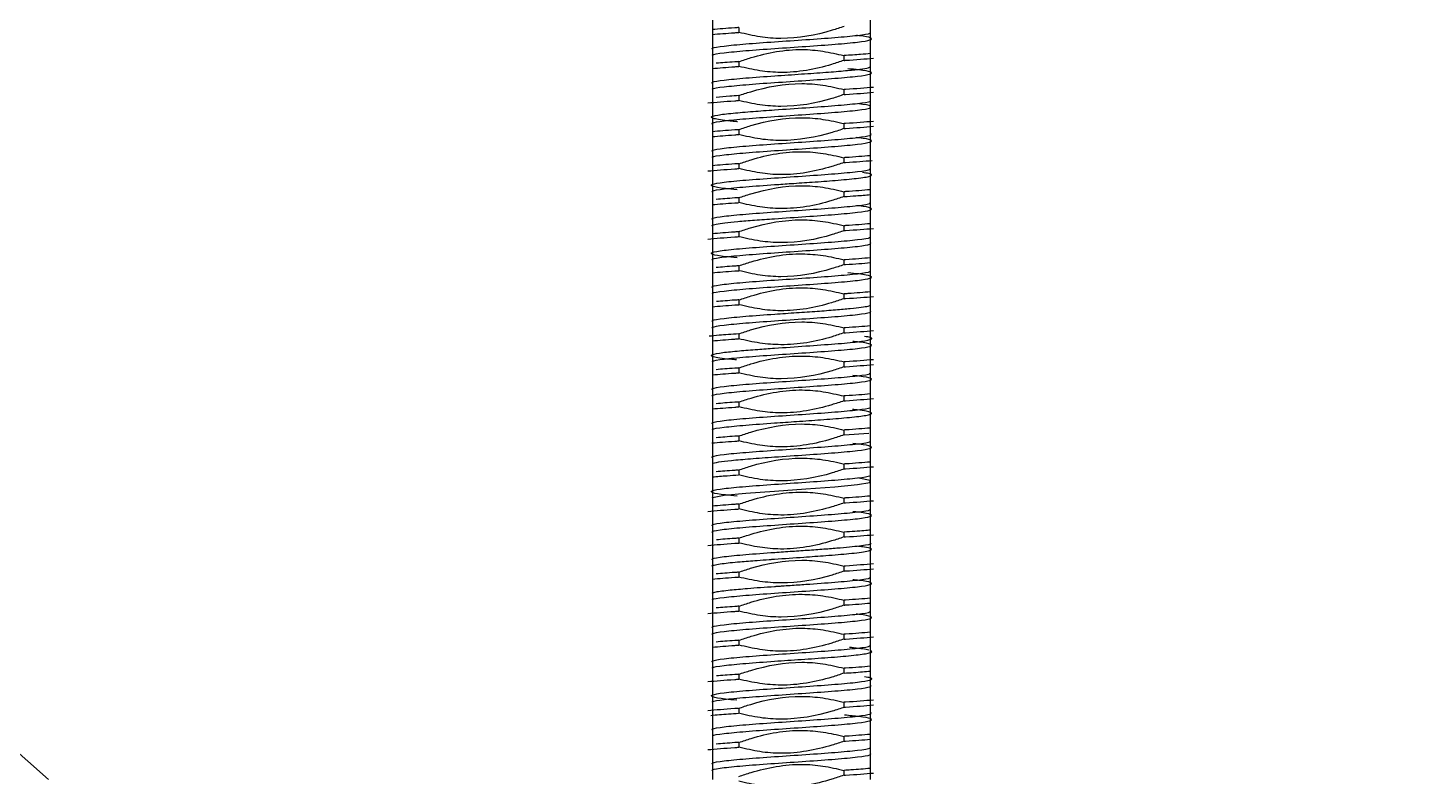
# Model space of a CAD drawing. Header units: millimetres. Extents: x 2 to 1187, y 2 to 839.
# Drawn here: x 165.79 to 170.85, y 440.64 to 443.39 of the extents above; entities that cross this region are included whole.
import ezdxf

# ---------------------------------------------------------------- set-up
doc = ezdxf.new("R2010")
doc.units = ezdxf.units.MM
doc.dimstyles.new('SLDDIMSTYLE0', dxfattribs={"dimtxt": 0.18, "dimasz": 3.302, "dimexe": 0, "dimexo": 0.0625, "dimgap": 0, "dimtad": 0, "dimtih": 1, "dimtoh": 1, "dimdec": 0, "dimrnd": 1e-09, "dimzin": 0, "dimdsep": 46, "dimtxsty": 'Standard', "dimsah": 1, "dimcen": 0.09, "dimadec": 0, "dimazin": 0, "dimtfac": 3.302, "dimtdec": 0, "dimtofl": 0, "dimtmove": 0, "dimatfit": 3, "dimfxl": 1, "dimfrac": 2, "dimtolj": 1, "dimtzin": 0, "dimarcsym": 0})

msp = doc.modelspace()

# ---------------------------------------------------------------- linework, layer by layer
at = {"color": 7, "linetype": 'Continuous', "lineweight": 25}
for p, q in [((168.3077, 445.1266), (168.3077, 440.6266)), ((168.8881, 440.6266), (168.8881, 445.1266)), ((168.4044, 443.3882), (168.4044, 443.3704)), ((168.4044, 443.2632), (168.4044, 443.2453)), ((168.7914, 443.2676), (168.7914, 443.2854)), ((168.7914, 443.1424), (168.7914, 443.1604)), ((168.4044, 443.1382), (168.4044, 443.1204)), ((168.4044, 443.0132), (168.4044, 442.9954)), ((168.7914, 443.0176), (168.7914, 443.0354)), ((168.7914, 442.8926), (168.7914, 442.9104)), ((168.4044, 442.8882), (168.4044, 442.8704)), ((168.4044, 442.7633), (168.4044, 442.7454)), ((168.7914, 442.7676), (168.7914, 442.7854)), ((168.7914, 442.6426), (168.7914, 442.6604)), ((168.4044, 442.6382), (168.4044, 442.6204)), ((168.4044, 442.5132), (168.4044, 442.4954)), ((168.7914, 442.5176), (168.7914, 442.5354)), ((168.7914, 442.3926), (168.7914, 442.4103)), ((168.4044, 442.3882), (168.4044, 442.3703)), ((168.4044, 442.2632), (168.4044, 442.2454)), ((168.7914, 442.2674), (168.7914, 442.2854)), ((168.7914, 442.1426), (168.7914, 442.1604)), ((168.4044, 442.1382), (168.4044, 442.1204)), ((168.4044, 442.0132), (168.4044, 441.9954)), ((168.7914, 442.0176), (168.7914, 442.0354)), ((168.7912, 441.8926), (168.882, 441.8992)), ((168.7914, 441.8926), (168.7914, 441.9104)), ((168.4044, 441.8883), (168.4044, 441.8704)), ((168.4044, 441.7632), (168.4044, 441.7454)), ((168.7914, 441.7676), (168.7914, 441.7854)), ((168.7914, 441.6426), (168.7914, 441.6604)), ((168.4044, 441.6382), (168.4044, 441.6204)), ((168.4044, 441.5132), (168.4044, 441.4953)), ((168.7914, 441.5176), (168.7914, 441.5353)), ((168.4044, 441.3882), (168.4044, 441.3704)), ((168.7914, 441.3925), (168.7914, 441.4104)), ((168.4044, 441.2632), (168.4044, 441.2454)), ((168.7914, 441.2676), (168.7914, 441.2854)), ((168.4044, 441.1382), (168.4044, 441.1204)), ((168.7914, 441.1426), (168.7914, 441.1604)), ((168.7914, 441.0176), (168.7914, 441.0354)), ((168.4044, 441.0133), (168.4044, 440.9954)), ((168.4044, 440.8882), (168.4044, 440.8704)), ((168.7914, 440.8926), (168.7914, 440.9104)), ((168.7914, 440.7676), (168.7914, 440.7854)), ((168.4044, 440.7632), (168.4044, 440.7454)), ((168.7914, 440.6426), (168.7914, 440.6603))]:
    msp.add_line(p, q, dxfattribs=at)
at = {"color": 7, "linetype": 'Continuous', "lineweight": 25, "flags": 128}
msp.add_lwpolyline([(168.3086, 441.6616), (168.3083, 441.6629), (168.3507, 441.6707), (168.4307, 441.6785), (168.5361, 441.6863), (168.651, 441.6942), (168.7577, 441.702), (168.8402, 441.7098), (168.8858, 441.7176), (168.8875, 441.7254), (168.8452, 441.7332), (168.8452, 441.7332)], dxfattribs=at)
at = {"color": 7, "linetype": 'Continuous', "lineweight": 18}
msp.add_circle((179.0979, 455.6266), 42.7508, dxfattribs=at)
at = {"color": 7, "linetype": 'Continuous', "lineweight": 25}
for radius, start, end in [(56.25, 154.83497, 352.33774), (20, 210.01885, 228.59038), (20.275, 209.79626, 236.2982), (23.5, 215.54111, 239.83967)]:
    msp.add_arc((179.0979, 455.6266), radius, start, end, dxfattribs=at)
for points, knots in [([(168.3095, 443.307), (168.3072, 443.3089), (168.3016, 443.3133), (168.3452, 443.3204), (168.426, 443.3282), (168.5346, 443.336), (168.6521, 443.3438), (168.7624, 443.3516), (168.8443, 443.3595), (168.8876, 443.3654), (168.8865, 443.3688), (168.8863, 443.3695)], [0, 0, 0, 0, 0.089243, 0.214222, 0.339202, 0.464181, 0.58916, 0.714139, 0.839118, 0.964097, 1, 1, 1, 1]), ([(168.4046, 443.3882), (168.3997, 443.3879), (168.3615, 443.3855), (168.3327, 443.383), (168.3077, 443.3808)], [0, 0, 0, 0, 0.128103, 1, 1, 1, 1]), ([(168.3077, 443.363), (168.3327, 443.3651), (168.3615, 443.3676), (168.3997, 443.3701), (168.4045, 443.3704)], [0, 0, 0, 0, 0.872077, 1, 1, 1, 1]), ([(168.7917, 443.3926), (168.7768, 443.3876), (168.702, 443.3627), (168.5971, 443.3435), (168.4815, 443.3522), (168.4307, 443.3643), (168.4049, 443.3704)], [0, 0, 0, 0, 0.119583, 0.601933, 0.798166, 1, 1, 1, 1]), ([(168.3086, 443.2864), (168.3083, 443.2869), (168.3064, 443.29), (168.3468, 443.2957), (168.4258, 443.3035), (168.5349, 443.3113), (168.6525, 443.3192), (168.7622, 443.327), (168.8465, 443.3348), (168.8939, 443.3426), (168.8928, 443.3504), (168.8695, 443.3559), (168.8393, 443.3588), (168.8363, 443.3591)], [0, 0, 0, 0, 0.019887, 0.127496, 0.235106, 0.342716, 0.450312, 0.557908, 0.665503, 0.773099, 0.880693, 0.988288, 1, 1, 1, 1]), ([(168.4047, 443.2632), (168.3998, 443.2629), (168.3672, 443.2608), (168.3426, 443.2587), (168.3217, 443.2569)], [0, 0, 0, 0, 0.148518, 1, 1, 1, 1]), ([(168.4052, 443.2633), (168.4201, 443.2682), (168.4949, 443.2933), (168.5997, 443.3129), (168.7146, 443.3029), (168.7649, 443.2912), (168.7903, 443.2853)], [0, 0, 0, 0, 0.12012, 0.604839, 0.800428, 1, 1, 1, 1]), ([(168.7903, 443.2675), (168.7754, 443.2625), (168.7007, 443.2372), (168.5957, 443.218), (168.4809, 443.2281), (168.4307, 443.2396), (168.4053, 443.2454)], [0, 0, 0, 0, 0.120165, 0.605327, 0.800881, 1, 1, 1, 1]), ([(168.8881, 443.2926), (168.8766, 443.2916), (168.8496, 443.2892), (168.8124, 443.2867), (168.791, 443.2853)], [0, 0, 0, 0, 0.4236, 1, 1, 1, 1]), ([(168.791, 443.2676), (168.7929, 443.2677), (168.8352, 443.2704), (168.8679, 443.2731), (168.8991, 443.2757)], [0, 0, 0, 0, 0.045493, 1, 1, 1, 1]), ([(168.3096, 443.1813), (168.3069, 443.1834), (168.3008, 443.1881), (168.3452, 443.1954), (168.4263, 443.2032), (168.5297, 443.2107), (168.6335, 443.2176), (168.7243, 443.2239), (168.7982, 443.2298), (168.8506, 443.2354), (168.8812, 443.2401), (168.8864, 443.243), (168.8885, 443.2441)], [0, 0, 0, 0, 0.0998, 0.22398, 0.348159, 0.472326, 0.578675, 0.679186, 0.773849, 0.862658, 0.945605, 1, 1, 1, 1]), ([(168.3077, 443.2379), (168.3328, 443.2401), (168.3616, 443.2426), (168.3998, 443.2451), (168.4047, 443.2454)], [0, 0, 0, 0, 0.872823, 1, 1, 1, 1]), ([(168.3085, 443.1618), (168.3083, 443.1621), (168.3066, 443.1651), (168.3468, 443.1707), (168.4254, 443.1785), (168.5346, 443.1864), (168.6522, 443.1941), (168.7619, 443.2018), (168.8464, 443.2096), (168.8936, 443.2174), (168.894, 443.2252), (168.8619, 443.2318), (168.8193, 443.2357), (168.8051, 443.237)], [0, 0, 0, 0, 0.014882, 0.118574, 0.222266, 0.325958, 0.42965, 0.533347, 0.637045, 0.740745, 0.844446, 0.948148, 1, 1, 1, 1]), ([(168.4034, 443.1382), (168.4183, 443.1432), (168.4931, 443.1682), (168.5981, 443.1868), (168.7142, 443.1787), (168.7655, 443.1666), (168.7916, 443.1604)], [0, 0, 0, 0, 0.119182, 0.599986, 0.796312, 1, 1, 1, 1]), ([(168.899, 443.1686), (168.8677, 443.166), (168.8352, 443.1632), (168.7932, 443.1605), (168.7915, 443.1604)], [0, 0, 0, 0, 0.960011, 1, 1, 1, 1]), ([(168.2906, 443.1116), (168.3207, 443.1142), (168.3545, 443.1172), (168.3993, 443.1201), (168.4041, 443.1204)], [0, 0, 0, 0, 0.894212, 1, 1, 1, 1]), ([(168.4003, 443.0424), (168.3988, 443.0425), (168.3797, 443.0441), (168.3525, 443.0471), (168.3221, 443.0514), (168.3058, 443.0556), (168.3004, 443.0608), (168.3207, 443.0669), (168.3778, 443.0738), (168.4526, 443.0801), (168.545, 443.0867), (168.6522, 443.0939), (168.7625, 443.1017), (168.8444, 443.1095), (168.8877, 443.1155), (168.8866, 443.1188), (168.8863, 443.1196)], [0, 0, 0, 0, 0.004841, 0.062519, 0.118233, 0.171983, 0.223767, 0.321004, 0.410468, 0.492138, 0.565995, 0.667097, 0.768215, 0.869332, 0.970448, 1, 1, 1, 1]), ([(168.404, 443.1382), (168.3929, 443.1375), (168.3613, 443.1354), (168.3375, 443.1334), (168.322, 443.132)], [0, 0, 0, 0, 0.352397, 1, 1, 1, 1]), ([(168.7914, 443.1426), (168.7766, 443.1375), (168.7019, 443.1117), (168.5966, 443.094), (168.4808, 443.1029), (168.4296, 443.1145), (168.4036, 443.1204)], [0, 0, 0, 0, 0.119305, 0.601376, 0.796933, 1, 1, 1, 1]), ([(168.7914, 443.1424), (168.7931, 443.1425), (168.8351, 443.1452), (168.8677, 443.1479), (168.899, 443.1505)], [0, 0, 0, 0, 0.040225, 1, 1, 1, 1]), ([(168.3094, 443.0328), (168.3074, 443.0345), (168.3021, 443.0388), (168.3453, 443.0457), (168.4259, 443.0535), (168.5345, 443.0613), (168.6521, 443.0692), (168.7621, 443.077), (168.845, 443.0848), (168.8902, 443.0914), (168.8876, 443.0954), (168.8867, 443.0968)], [0, 0, 0, 0, 0.080016, 0.202021, 0.324026, 0.446031, 0.568036, 0.690041, 0.812046, 0.934052, 1, 1, 1, 1]), ([(168.8874, 443.0998), (168.8875, 443.1), (168.8887, 443.1028), (168.8662, 443.1056), (168.8453, 443.1082)], [0, 0, 0, 0, 0.069803, 1, 1, 1, 1]), ([(168.4043, 443.0132), (168.3995, 443.0129), (168.3613, 443.0105), (168.3327, 443.008), (168.3077, 443.0058)], [0, 0, 0, 0, 0.126919, 1, 1, 1, 1]), ([(168.7925, 443.0176), (168.7776, 443.0126), (168.7028, 442.9875), (168.5977, 442.9691), (168.4815, 442.9771), (168.4302, 442.9892), (168.404, 442.9954)], [0, 0, 0, 0, 0.1191017, 0.5996203, 0.7959305, 1, 1, 1, 1]), ([(168.4042, 443.0132), (168.419, 443.0183), (168.4937, 443.044), (168.599, 443.0617), (168.715, 443.053), (168.7662, 443.0413), (168.7924, 443.0354)], [0, 0, 0, 0, 0.119211, 0.600871, 0.79644, 1, 1, 1, 1]), ([(168.8989, 443.0435), (168.8676, 443.0409), (168.8351, 443.0382), (168.7933, 443.0355), (168.7918, 443.0354)], [0, 0, 0, 0, 0.963163, 1, 1, 1, 1]), ([(168.7918, 443.0176), (168.7933, 443.0177), (168.8351, 443.0204), (168.8676, 443.0231), (168.8989, 443.0257)], [0, 0, 0, 0, 0.036455, 1, 1, 1, 1]), ([(168.3097, 442.9313), (168.3069, 442.9334), (168.3007, 442.9381), (168.345, 442.9454), (168.4259, 442.9532), (168.5344, 442.961), (168.6521, 442.9688), (168.7619, 442.9766), (168.8459, 442.9845), (168.8952, 442.9923), (168.8901, 442.9975), (168.8875, 443.0001)], [0, 0, 0, 0, 0.091606, 0.205155, 0.318705, 0.432254, 0.545803, 0.659352, 0.772902, 0.886451, 1, 1, 1, 1]), ([(168.3077, 442.988), (168.3327, 442.9901), (168.3613, 442.9926), (168.3994, 442.9951), (168.4042, 442.9954)], [0, 0, 0, 0, 0.873413, 1, 1, 1, 1]), ([(168.3086, 442.9113), (168.3083, 442.9119), (168.3063, 442.915), (168.3467, 442.9207), (168.4257, 442.9285), (168.5348, 442.9363), (168.6524, 442.9442), (168.7621, 442.952), (168.8464, 442.9598), (168.8939, 442.9676), (168.8929, 442.9754), (168.8695, 442.9809), (168.8392, 442.9838), (168.8362, 442.9841)], [0, 0, 0, 0, 0.02155, 0.128931, 0.236312, 0.343693, 0.451074, 0.558455, 0.665836, 0.773217, 0.880597, 0.987978, 1, 1, 1, 1]), ([(168.4055, 442.8883), (168.4203, 442.8933), (168.4951, 442.9186), (168.6001, 442.9377), (168.7149, 442.9276), (168.7652, 442.9161), (168.7906, 442.9103)], [0, 0, 0, 0, 0.120139, 0.605258, 0.800846, 1, 1, 1, 1]), ([(168.8881, 442.9177), (168.8602, 442.9154), (168.8308, 442.9129), (168.793, 442.9105), (168.7911, 442.9104)], [0, 0, 0, 0, 0.951137, 1, 1, 1, 1]), ([(168.2907, 442.8616), (168.3209, 442.8643), (168.3548, 442.8672), (168.3999, 442.8701), (168.4048, 442.8704)], [0, 0, 0, 0, 0.89116, 1, 1, 1, 1]), ([(168.398, 442.7929), (168.3829, 442.7943), (168.3387, 442.7982), (168.3035, 442.8048), (168.3005, 442.8126), (168.3444, 442.8204), (168.4264, 442.8282), (168.5346, 442.836), (168.6523, 442.8438), (168.7626, 442.8516), (168.8442, 442.8595), (168.8872, 442.8653), (168.8863, 442.8685), (168.8862, 442.8691)], [0, 0, 0, 0, 0.052924, 0.155477, 0.258029, 0.360581, 0.463133, 0.565686, 0.668238, 0.77079, 0.873342, 0.975895, 1, 1, 1, 1]), ([(168.3094, 442.7827), (168.3073, 442.7844), (168.3021, 442.7887), (168.3453, 442.7957), (168.4259, 442.8035), (168.518, 442.8101), (168.6025, 442.8159), (168.6797, 442.8211), (168.7654, 442.8273), (168.8296, 442.8332), (168.8685, 442.8384), (168.8886, 442.8427), (168.8947, 442.8473), (168.8865, 442.8518), (168.8674, 442.8548), (168.8585, 442.8563)], [0, 0, 0, 0, 0.070174, 0.176228, 0.282283, 0.388311, 0.445246, 0.516284, 0.601374, 0.700461, 0.755513, 0.814095, 0.876206, 0.941842, 1, 1, 1, 1]), ([(168.4048, 442.8882), (168.3999, 442.8879), (168.3616, 442.8855), (168.3328, 442.883), (168.3077, 442.8808)], [0, 0, 0, 0, 0.128258, 1, 1, 1, 1]), ([(168.7907, 442.8925), (168.7758, 442.8875), (168.701, 442.8625), (168.5962, 442.8429), (168.4812, 442.8528), (168.4309, 442.8645), (168.4055, 442.8704)], [0, 0, 0, 0, 0.120073, 0.60455, 0.800217, 1, 1, 1, 1]), ([(168.7912, 442.8925), (168.793, 442.8927), (168.8332, 442.8952), (168.8645, 442.8978), (168.8943, 442.9003)], [0, 0, 0, 0, 0.0453, 1, 1, 1, 1]), ([(168.4043, 442.7632), (168.4191, 442.7682), (168.494, 442.7931), (168.5988, 442.8124), (168.7143, 442.8034), (168.7651, 442.7915), (168.7908, 442.7854)], [0, 0, 0, 0, 0.1196818, 0.6024358, 0.7986101, 1, 1, 1, 1]), ([(168.4043, 442.7633), (168.3995, 442.763), (168.367, 442.7609), (168.3425, 442.7588), (168.3216, 442.757)], [0, 0, 0, 0, 0.1472164, 1, 1, 1, 1]), ([(168.7906, 442.7675), (168.7758, 442.7625), (168.7011, 442.7368), (168.5959, 442.7185), (168.4807, 442.7282), (168.4301, 442.7396), (168.4045, 442.7454)], [0, 0, 0, 0, 0.119816, 0.6039, 0.79956, 1, 1, 1, 1]), ([(168.7911, 442.7675), (168.8061, 442.7685), (168.8421, 442.7709), (168.8704, 442.7732), (168.887, 442.7746)], [0, 0, 0, 0, 0.4173, 1, 1, 1, 1]), ([(168.8881, 442.7927), (168.8602, 442.7904), (168.8309, 442.7879), (168.793, 442.7855), (168.7912, 442.7854)], [0, 0, 0, 0, 0.951415, 1, 1, 1, 1]), ([(168.3097, 442.6812), (168.3068, 442.6834), (168.3004, 442.6882), (168.345, 442.6955), (168.4262, 442.7033), (168.5347, 442.711), (168.6523, 442.7188), (168.7627, 442.7266), (168.8443, 442.7345), (168.8872, 442.7403), (168.8864, 442.7435), (168.8862, 442.7441)], [0, 0, 0, 0, 0.103516, 0.227527, 0.351537, 0.475519, 0.599515, 0.723512, 0.847508, 0.971504, 1, 1, 1, 1]), ([(168.3057, 442.6611), (168.3057, 442.6614), (168.3058, 442.6631), (168.3206, 442.6665), (168.3516, 442.6712), (168.3998, 442.6761), (168.4621, 442.6812), (168.5469, 442.6872), (168.6521, 442.6941), (168.7617, 442.7019), (168.8462, 442.7098), (168.8938, 442.7176), (168.8929, 442.7254), (168.8696, 442.7309), (168.8393, 442.7338), (168.8363, 442.7341)], [0, 0, 0, 0, 0.010661, 0.072963, 0.137724, 0.204943, 0.274619, 0.346751, 0.45361, 0.560485, 0.66736, 0.774235, 0.881111, 0.987986, 1, 1, 1, 1]), ([(168.3077, 442.7379), (168.3328, 442.7401), (168.3615, 442.7426), (168.3996, 442.745), (168.4044, 442.7454)], [0, 0, 0, 0, 0.874047, 1, 1, 1, 1]), ([(168.4034, 442.6382), (168.4182, 442.6432), (168.4929, 442.6687), (168.5982, 442.6865), (168.7145, 442.6784), (168.7661, 442.6665), (168.7925, 442.6604)], [0, 0, 0, 0, 0.118931, 0.59908, 0.79503, 1, 1, 1, 1]), ([(168.8881, 442.6678), (168.8601, 442.6654), (168.8309, 442.663), (168.7933, 442.6606), (168.7918, 442.6605)], [0, 0, 0, 0, 0.959784, 1, 1, 1, 1]), ([(168.2904, 442.6117), (168.3205, 442.6143), (168.3543, 442.6172), (168.3992, 442.6201), (168.404, 442.6204)], [0, 0, 0, 0, 0.893294, 1, 1, 1, 1]), ([(168.398, 442.5429), (168.383, 442.5442), (168.3388, 442.5482), (168.3036, 442.5547), (168.3004, 442.5625), (168.3441, 442.5704), (168.4261, 442.5782), (168.5343, 442.586), (168.652, 442.5939), (168.7624, 442.6017), (168.844, 442.6095), (168.8869, 442.6153), (168.8862, 442.6184), (168.8861, 442.6189)], [0, 0, 0, 0, 0.052766, 0.15567, 0.258575, 0.361481, 0.464387, 0.567293, 0.670214, 0.773134, 0.876054, 0.978974, 1, 1, 1, 1]), ([(168.404, 442.6382), (168.3992, 442.6379), (168.3612, 442.6354), (168.3327, 442.633), (168.3077, 442.6308)], [0, 0, 0, 0, 0.125772, 1, 1, 1, 1]), ([(168.7924, 442.6426), (168.7776, 442.6376), (168.7028, 442.612), (168.5975, 442.5943), (168.4812, 442.6024), (168.4297, 442.6143), (168.4033, 442.6203)], [0, 0, 0, 0, 0.118933, 0.599105, 0.795037, 1, 1, 1, 1]), ([(168.7918, 442.6426), (168.7933, 442.6427), (168.8351, 442.6454), (168.8676, 442.6481), (168.8989, 442.6507)], [0, 0, 0, 0, 0.036148, 1, 1, 1, 1]), ([(168.3093, 442.5331), (168.3075, 442.5347), (168.3025, 442.5389), (168.3454, 442.5457), (168.426, 442.5535), (168.5346, 442.5613), (168.6523, 442.5692), (168.7621, 442.577), (168.8458, 442.5848), (168.8939, 442.5923), (168.8894, 442.5972), (168.8873, 442.5995)], [0, 0, 0, 0, 0.072806, 0.190462, 0.308118, 0.425774, 0.54343, 0.661086, 0.778742, 0.896398, 1, 1, 1, 1]), ([(168.4051, 442.5132), (168.42, 442.5183), (168.4947, 442.5439), (168.5999, 442.5623), (168.7151, 442.5526), (168.7657, 442.5412), (168.7914, 442.5354)], [0, 0, 0, 0, 0.119799, 0.603824, 0.79948, 1, 1, 1, 1]), ([(168.4046, 442.5132), (168.3997, 442.5129), (168.3668, 442.5108), (168.3421, 442.5087), (168.321, 442.5069)], [0, 0, 0, 0, 0.149255, 1, 1, 1, 1]), ([(168.7916, 442.5176), (168.7767, 442.5126), (168.7019, 442.4877), (168.597, 442.4683), (168.4815, 442.4773), (168.4307, 442.4893), (168.405, 442.4954)], [0, 0, 0, 0, 0.119664, 0.6023445, 0.7985319, 1, 1, 1, 1]), ([(168.8881, 442.5427), (168.8601, 442.5404), (168.8308, 442.5379), (168.7931, 442.5355), (168.7914, 442.5354)], [0, 0, 0, 0, 0.954863, 1, 1, 1, 1]), ([(168.7915, 442.5176), (168.7931, 442.5177), (168.8309, 442.5201), (168.8601, 442.5225), (168.8881, 442.5249)], [0, 0, 0, 0, 0.044268, 1, 1, 1, 1]), ([(168.3096, 442.4315), (168.307, 442.4336), (168.301, 442.4382), (168.3451, 442.4454), (168.426, 442.4532), (168.5346, 442.461), (168.6521, 442.4688), (168.7624, 442.4766), (168.8444, 442.4845), (168.8878, 442.4905), (168.8866, 442.4938), (168.8863, 442.4946)], [0, 0, 0, 0, 0.095692, 0.21953, 0.343369, 0.467208, 0.591047, 0.714885, 0.838724, 0.962563, 1, 1, 1, 1]), ([(168.3077, 442.488), (168.3327, 442.4901), (168.3615, 442.4926), (168.3997, 442.4951), (168.4046, 442.4954)], [0, 0, 0, 0, 0.871937, 1, 1, 1, 1]), ([(168.3087, 442.4112), (168.3083, 442.4118), (168.3062, 442.4149), (168.3467, 442.4207), (168.4258, 442.4285), (168.5349, 442.4363), (168.6525, 442.4442), (168.7621, 442.452), (168.8466, 442.4598), (168.8936, 442.4676), (168.894, 442.4754), (168.8618, 442.482), (168.8192, 442.4859), (168.805, 442.4871)], [0, 0, 0, 0, 0.02141, 0.12443, 0.227449, 0.330469, 0.433475, 0.536481, 0.639486, 0.74249, 0.845494, 0.948498, 1, 1, 1, 1]), ([(168.4051, 442.3883), (168.42, 442.3932), (168.4948, 442.4183), (168.5996, 442.4379), (168.7146, 442.428), (168.7649, 442.4163), (168.7903, 442.4103)], [0, 0, 0, 0, 0.1200817, 0.6046037, 0.8002544, 1, 1, 1, 1]), ([(168.8881, 442.4178), (168.863, 442.4156), (168.8343, 442.4131), (168.7959, 442.4106), (168.791, 442.4103)], [0, 0, 0, 0, 0.8736665, 1, 1, 1, 1]), ([(168.791, 442.3926), (168.7929, 442.3927), (168.8352, 442.3954), (168.8679, 442.3981), (168.8992, 442.4007)], [0, 0, 0, 0, 0.045554, 1, 1, 1, 1]), ([(168.3095, 442.3071), (168.3072, 442.309), (168.3018, 442.3134), (168.3454, 442.3204), (168.4262, 442.3282), (168.5241, 442.3353), (168.6158, 442.3414), (168.6928, 442.3466), (168.7603, 442.3517), (168.8154, 442.3565), (168.8558, 442.3611), (168.8812, 442.3653), (168.8869, 442.368), (168.8894, 442.3691)], [0, 0, 0, 0, 0.087867, 0.213616, 0.339366, 0.465098, 0.553202, 0.637986, 0.71945, 0.797592, 0.872408, 0.943897, 1, 1, 1, 1]), ([(168.3077, 442.3629), (168.3328, 442.3651), (168.3616, 442.3676), (168.3998, 442.3701), (168.4047, 442.3704)], [0, 0, 0, 0, 0.873014, 1, 1, 1, 1]), ([(168.4046, 442.3882), (168.3998, 442.3879), (168.3674, 442.3858), (168.343, 442.3837), (168.3222, 442.382)], [0, 0, 0, 0, 0.149051, 1, 1, 1, 1]), ([(168.7903, 442.3925), (168.7754, 442.3875), (168.7007, 442.3621), (168.5957, 442.343), (168.4809, 442.3531), (168.4306, 442.3646), (168.4053, 442.3704)], [0, 0, 0, 0, 0.120144, 0.605274, 0.800855, 1, 1, 1, 1]), ([(168.3093, 442.2832), (168.3075, 442.2847), (168.3026, 442.2889), (168.3453, 442.2957), (168.4258, 442.3035), (168.5344, 442.3114), (168.6521, 442.3191), (168.762, 442.3268), (168.8457, 442.3346), (168.8938, 442.3421), (168.8894, 442.347), (168.8873, 442.3492)], [0, 0, 0, 0, 0.0714262, 0.1894005, 0.3073748, 0.4253492, 0.5433046, 0.6612916, 0.7792799, 0.8972695, 1, 1, 1, 1]), ([(168.4033, 442.2632), (168.4182, 442.2682), (168.493, 442.2933), (168.5981, 442.3117), (168.7142, 442.3037), (168.7656, 442.2916), (168.7918, 442.2854)], [0, 0, 0, 0, 0.119115, 0.599681, 0.795997, 1, 1, 1, 1]), ([(168.404, 442.2632), (168.3784, 442.2615), (168.3338, 442.2586), (168.307, 442.2557), (168.2957, 442.2545)], [0, 0, 0, 0, 0.574845, 1, 1, 1, 1]), ([(168.396, 442.1679), (168.3883, 442.1686), (168.3628, 442.1708), (168.3335, 442.1746), (168.3097, 442.1791), (168.3015, 442.1834), (168.3073, 442.1886), (168.3389, 442.1945), (168.4007, 442.2009), (168.4686, 442.2063), (168.5513, 442.2121), (168.6524, 442.2189), (168.7618, 442.2267), (168.8469, 442.2345), (168.8919, 442.2423), (168.8988, 442.2488), (168.8744, 442.2527), (168.8663, 442.254)], [0, 0, 0, 0, 0.023765, 0.079131, 0.131688, 0.181436, 0.228372, 0.31344, 0.387367, 0.450107, 0.501624, 0.592221, 0.682839, 0.773457, 0.864074, 0.954692, 1, 1, 1, 1]), ([(168.7916, 442.2676), (168.7768, 442.2625), (168.7021, 442.2367), (168.5967, 442.219), (168.4808, 442.2278), (168.4296, 442.2394), (168.4035, 442.2454)], [0, 0, 0, 0, 0.119228, 0.600961, 0.796527, 1, 1, 1, 1]), ([(168.7915, 442.2674), (168.7932, 442.2675), (168.8351, 442.2702), (168.8677, 442.2729), (168.899, 442.2755)], [0, 0, 0, 0, 0.039765, 1, 1, 1, 1]), ([(168.8881, 442.2928), (168.8601, 442.2904), (168.8309, 442.288), (168.7932, 442.2855), (168.7916, 442.2854)], [0, 0, 0, 0, 0.956364, 1, 1, 1, 1]), ([(168.3077, 442.238), (168.3327, 442.2401), (168.3613, 442.2426), (168.3993, 442.2451), (168.404, 442.2454)], [0, 0, 0, 0, 0.87497, 1, 1, 1, 1]), ([(168.3087, 442.161), (168.3082, 442.1616), (168.3059, 442.1649), (168.3464, 442.1707), (168.4256, 442.1785), (168.5345, 442.1863), (168.6522, 442.1942), (168.7618, 442.202), (168.8463, 442.2098), (168.8937, 442.2176), (168.8935, 442.2254), (168.8663, 442.2313), (168.8307, 442.2347), (168.8229, 442.2354)], [0, 0, 0, 0, 0.025614, 0.130614, 0.235614, 0.340613, 0.445613, 0.550613, 0.655613, 0.760612, 0.865612, 0.970612, 1, 1, 1, 1]), ([(168.4043, 442.1382), (168.4191, 442.1433), (168.4938, 442.169), (168.5992, 442.1868), (168.715, 442.1779), (168.7662, 442.1663), (168.7922, 442.1604)], [0, 0, 0, 0, 0.119288, 0.601283, 0.796841, 1, 1, 1, 1]), ([(168.8989, 442.1685), (168.8676, 442.1659), (168.8351, 442.1632), (168.7933, 442.1605), (168.7917, 442.1604)], [0, 0, 0, 0, 0.962789, 1, 1, 1, 1]), ([(168.7918, 442.1426), (168.7933, 442.1427), (168.8351, 442.1454), (168.8676, 442.1481), (168.8989, 442.1507)], [0, 0, 0, 0, 0.036732, 1, 1, 1, 1]), ([(168.3096, 442.0566), (168.3071, 442.0586), (168.3011, 442.0632), (168.3451, 442.0704), (168.4259, 442.0782), (168.5345, 442.086), (168.652, 442.0938), (168.7625, 442.1016), (168.8438, 442.1095), (168.8865, 442.1151), (168.8861, 442.1181), (168.886, 442.1186)], [0, 0, 0, 0, 0.095862, 0.222009, 0.348156, 0.474303, 0.60045, 0.726597, 0.852744, 0.978891, 1, 1, 1, 1]), ([(168.3094, 442.033), (168.3074, 442.0346), (168.3025, 442.0389), (168.3455, 442.0457), (168.4261, 442.0535), (168.5347, 442.0613), (168.6524, 442.0692), (168.7621, 442.077), (168.8465, 442.0848), (168.8937, 442.0926), (168.8934, 442.1004), (168.8662, 442.1063), (168.8306, 442.1097), (168.8229, 442.1104)], [0, 0, 0, 0, 0.0634826, 0.1644189, 0.2653552, 0.3662915, 0.4672278, 0.568164, 0.6691003, 0.7700366, 0.8709729, 0.9719092, 1, 1, 1, 1]), ([(168.3077, 442.113), (168.3327, 442.1151), (168.3613, 442.1176), (168.3994, 442.1201), (168.4043, 442.1204)], [0, 0, 0, 0, 0.873159, 1, 1, 1, 1]), ([(168.4043, 442.1382), (168.3995, 442.1379), (168.3669, 442.1358), (168.3423, 442.1337), (168.3214, 442.1319)], [0, 0, 0, 0, 0.148813, 1, 1, 1, 1]), ([(168.7924, 442.1426), (168.7775, 442.1376), (168.7027, 442.1125), (168.5977, 442.094), (168.4816, 442.1021), (168.4302, 442.1142), (168.4041, 442.1204)], [0, 0, 0, 0, 0.119167, 0.599916, 0.79624, 1, 1, 1, 1]), ([(168.4055, 442.0133), (168.4203, 442.0183), (168.4951, 442.0436), (168.6001, 442.0628), (168.7149, 442.0527), (168.7651, 442.0411), (168.7905, 442.0353)], [0, 0, 0, 0, 0.120161, 0.60532, 0.80088, 1, 1, 1, 1]), ([(168.3077, 441.988), (168.3328, 441.9901), (168.3616, 441.9926), (168.3999, 441.9951), (168.4048, 441.9954)], [0, 0, 0, 0, 0.871719, 1, 1, 1, 1]), ([(168.4048, 442.0132), (168.3999, 442.0129), (168.3673, 442.0108), (168.3427, 442.0087), (168.3219, 442.0069)], [0, 0, 0, 0, 0.150789, 1, 1, 1, 1]), ([(168.7906, 442.0175), (168.7757, 442.0125), (168.7009, 441.9875), (168.5961, 441.9679), (168.4812, 441.9778), (168.4309, 441.9895), (168.4055, 441.9954)], [0, 0, 0, 0, 0.1201123, 0.6047909, 0.8003919, 1, 1, 1, 1]), ([(168.8881, 442.0427), (168.8602, 442.0404), (168.8308, 442.0379), (168.793, 442.0355), (168.7911, 442.0354)], [0, 0, 0, 0, 0.950702, 1, 1, 1, 1]), ([(168.7911, 442.0175), (168.793, 442.0177), (168.8351, 442.0204), (168.8678, 442.0231), (168.8991, 442.0257)], [0, 0, 0, 0, 0.043728, 1, 1, 1, 1]), ([(168.3096, 441.9316), (168.307, 441.9336), (168.3011, 441.9382), (168.3452, 441.9454), (168.4261, 441.9532), (168.5347, 441.961), (168.6523, 441.9688), (168.7626, 441.9766), (168.8444, 441.9845), (168.8877, 441.9904), (168.8865, 441.9938), (168.8863, 441.9945)], [0, 0, 0, 0, 0.095124, 0.219261, 0.343399, 0.467536, 0.591674, 0.715811, 0.839949, 0.964086, 1, 1, 1, 1]), ([(168.3087, 441.9111), (168.3083, 441.9117), (168.306, 441.9149), (168.3466, 441.9207), (168.4256, 441.9285), (168.524, 441.9356), (168.6201, 441.942), (168.71, 441.9482), (168.7975, 441.955), (168.8545, 441.9611), (168.8831, 441.9663), (168.8939, 441.9705), (168.8916, 441.9748), (168.8737, 441.9793), (168.8501, 441.9829), (168.8282, 441.9851), (168.8222, 441.9857)], [0, 0, 0, 0, 0.023892, 0.12851, 0.233128, 0.33773, 0.411234, 0.493659, 0.58498, 0.685172, 0.738854, 0.794778, 0.852944, 0.913349, 0.975994, 1, 1, 1, 1]), ([(168.4041, 441.8882), (168.419, 441.8932), (168.4938, 441.9181), (168.5987, 441.9373), (168.7143, 441.9285), (168.7651, 441.9165), (168.7909, 441.9104)], [0, 0, 0, 0, 0.119601, 0.602024, 0.798247, 1, 1, 1, 1]), ([(168.8881, 441.9177), (168.8602, 441.9154), (168.8309, 441.9129), (168.7931, 441.9105), (168.7912, 441.9104)], [0, 0, 0, 0, 0.952036, 1, 1, 1, 1]), ([(168.3096, 441.8069), (168.307, 441.8089), (168.301, 441.8135), (168.3451, 441.8206), (168.4261, 441.8284), (168.5347, 441.836), (168.6523, 441.8439), (168.7627, 441.8517), (168.8441, 441.8595), (168.8867, 441.8651), (168.8862, 441.8682), (168.8861, 441.8687)], [0, 0, 0, 0, 0.097189, 0.222975, 0.348758, 0.474539, 0.600319, 0.726099, 0.851879, 0.977659, 1, 1, 1, 1]), ([(168.3052, 441.8627), (168.331, 441.865), (168.3604, 441.8675), (168.3996, 441.87), (168.4043, 441.8704)], [0, 0, 0, 0, 0.877713, 1, 1, 1, 1]), ([(168.3072, 441.7871), (168.3072, 441.7873), (168.308, 441.7892), (168.3298, 441.7931), (168.3754, 441.7989), (168.4465, 441.805), (168.5409, 441.8118), (168.6521, 441.8191), (168.7617, 441.827), (168.8463, 441.8348), (168.8937, 441.8426), (168.8935, 441.8504), (168.8663, 441.8563), (168.8307, 441.8597), (168.8229, 441.8604)], [0, 0, 0, 0, 0.007084, 0.081293, 0.160097, 0.243489, 0.331463, 0.437915, 0.544378, 0.650841, 0.757303, 0.863766, 0.970229, 1, 1, 1, 1]), ([(168.4043, 441.8883), (168.3995, 441.888), (168.3671, 441.8859), (168.3427, 441.8838), (168.3219, 441.882)], [0, 0, 0, 0, 0.147315, 1, 1, 1, 1]), ([(168.7907, 441.8925), (168.7759, 441.8875), (168.7012, 441.8618), (168.596, 441.8436), (168.4807, 441.8531), (168.43, 441.8646), (168.4043, 441.8704)], [0, 0, 0, 0, 0.1197395, 0.6035428, 0.7991834, 1, 1, 1, 1]), ([(168.4035, 441.7632), (168.4183, 441.7682), (168.493, 441.7938), (168.5983, 441.8115), (168.7146, 441.8033), (168.7662, 441.7915), (168.7925, 441.7854)], [0, 0, 0, 0, 0.118945, 0.599224, 0.795087, 1, 1, 1, 1]), ([(168.8881, 441.7928), (168.8601, 441.7904), (168.8309, 441.788), (168.7933, 441.7856), (168.7918, 441.7855)], [0, 0, 0, 0, 0.960005, 1, 1, 1, 1]), ([(168.3981, 441.6679), (168.3831, 441.6692), (168.3388, 441.6732), (168.3036, 441.6797), (168.3004, 441.6875), (168.3441, 441.6954), (168.4261, 441.7032), (168.5343, 441.711), (168.652, 441.7189), (168.7623, 441.7267), (168.8444, 441.7345), (168.888, 441.7406), (168.8867, 441.744), (168.8863, 441.7449)], [0, 0, 0, 0, 0.052157, 0.153774, 0.255392, 0.357009, 0.458627, 0.560246, 0.661878, 0.763509, 0.86514, 0.96677, 1, 1, 1, 1]), ([(168.3077, 441.7382), (168.3249, 441.7397), (168.3533, 441.7421), (168.3897, 441.7445), (168.404, 441.7454)], [0, 0, 0, 0, 0.60797, 1, 1, 1, 1]), ([(168.404, 441.7632), (168.3992, 441.7629), (168.3667, 441.7608), (168.3423, 441.7587), (168.3214, 441.7569)], [0, 0, 0, 0, 0.1475062, 1, 1, 1, 1]), ([(168.7925, 441.7676), (168.7776, 441.7626), (168.7029, 441.7371), (168.5976, 441.7193), (168.4813, 441.7273), (168.4297, 441.7392), (168.4034, 441.7453)], [0, 0, 0, 0, 0.118928, 0.599012, 0.795029, 1, 1, 1, 1]), ([(168.7918, 441.7676), (168.7933, 441.7677), (168.8351, 441.7704), (168.8675, 441.7731), (168.8988, 441.7757)], [0, 0, 0, 0, 0.035867, 1, 1, 1, 1]), ([(168.7914, 441.6425), (168.7765, 441.6376), (168.7017, 441.6127), (168.5969, 441.5932), (168.4814, 441.6024), (168.4308, 441.6143), (168.4051, 441.6204)], [0, 0, 0, 0, 0.119743, 0.602751, 0.798882, 1, 1, 1, 1]), ([(168.4052, 441.6382), (168.4201, 441.6433), (168.4948, 441.6689), (168.6, 441.6873), (168.7151, 441.6776), (168.7656, 441.6662), (168.7912, 441.6604)], [0, 0, 0, 0, 0.119872, 0.604157, 0.799828, 1, 1, 1, 1]), ([(168.8881, 441.6677), (168.8601, 441.6654), (168.8308, 441.6629), (168.7931, 441.6605), (168.7913, 441.6604)], [0, 0, 0, 0, 0.954205, 1, 1, 1, 1]), ([(168.7914, 441.6426), (168.7931, 441.6427), (168.8351, 441.6454), (168.8677, 441.6481), (168.8989, 441.6507)], [0, 0, 0, 0, 0.04036, 1, 1, 1, 1]), ([(168.2907, 441.6116), (168.3209, 441.6143), (168.3547, 441.6172), (168.3997, 441.6201), (168.4046, 441.6204)], [0, 0, 0, 0, 0.891376, 1, 1, 1, 1]), ([(168.3096, 441.5564), (168.307, 441.5585), (168.3009, 441.5631), (168.3451, 441.5704), (168.4261, 441.5782), (168.5346, 441.586), (168.6521, 441.5938), (168.7625, 441.6016), (168.8441, 441.6095), (168.8871, 441.6153), (168.8863, 441.6185), (168.8862, 441.619)], [0, 0, 0, 0, 0.098273, 0.223044, 0.347815, 0.472586, 0.597356, 0.722127, 0.846898, 0.971669, 1, 1, 1, 1]), ([(168.3094, 441.5329), (168.3074, 441.5345), (168.3024, 441.5388), (168.3455, 441.5457), (168.4261, 441.5535), (168.5348, 441.5613), (168.6525, 441.5692), (168.7622, 441.577), (168.8465, 441.5848), (168.8937, 441.5926), (168.8934, 441.6005), (168.8661, 441.6064), (168.8305, 441.6097), (168.8228, 441.6104)], [0, 0, 0, 0, 0.063923, 0.164832, 0.265742, 0.366652, 0.467546, 0.56844, 0.669333, 0.770226, 0.871119, 0.972011, 1, 1, 1, 1]), ([(168.4047, 441.6382), (168.3998, 441.6379), (168.3615, 441.6355), (168.3328, 441.633), (168.3077, 441.6308)], [0, 0, 0, 0, 0.12829, 1, 1, 1, 1]), ([(168.405, 441.5133), (168.4199, 441.5182), (168.4947, 441.5432), (168.5995, 441.5629), (168.7145, 441.5531), (168.7649, 441.5413), (168.7903, 441.5353)], [0, 0, 0, 0, 0.120035, 0.604332, 0.800067, 1, 1, 1, 1]), ([(168.8881, 441.5429), (168.8807, 441.5421), (168.8577, 441.5396), (168.818, 441.537), (168.791, 441.5353)], [0, 0, 0, 0, 0.3203, 1, 1, 1, 1]), ([(168.2908, 441.4866), (168.321, 441.4892), (168.3548, 441.4921), (168.3998, 441.4951), (168.4047, 441.4954)], [0, 0, 0, 0, 0.892484, 1, 1, 1, 1]), ([(168.3095, 441.4319), (168.3072, 441.4338), (168.3015, 441.4383), (168.3453, 441.4454), (168.4262, 441.4532), (168.5192, 441.4599), (168.6006, 441.4654), (168.6647, 441.4697), (168.7247, 441.474), (168.7779, 441.4782), (168.823, 441.4823), (168.8665, 441.4877), (168.8941, 441.4917), (168.8906, 441.4944), (168.8906, 441.4944)], [0, 0, 0, 0, 0.090568, 0.215318, 0.340067, 0.464789, 0.535289, 0.604743, 0.673153, 0.740518, 0.806839, 0.872113, 0.998896, 1, 1, 1, 1]), ([(168.4046, 441.5132), (168.3998, 441.5129), (168.3674, 441.5108), (168.343, 441.5088), (168.3223, 441.507)], [0, 0, 0, 0, 0.148934, 1, 1, 1, 1]), ([(168.7903, 441.5175), (168.7755, 441.5125), (168.7007, 441.4871), (168.5957, 441.4681), (168.4808, 441.4782), (168.4305, 441.4896), (168.4052, 441.4954)], [0, 0, 0, 0, 0.120114, 0.605173, 0.800784, 1, 1, 1, 1]), ([(168.791, 441.5176), (168.7929, 441.5177), (168.8352, 441.5204), (168.8679, 441.5231), (168.8992, 441.5258)], [0, 0, 0, 0, 0.045561, 1, 1, 1, 1]), ([(168.305, 441.4112), (168.3085, 441.4127), (168.3153, 441.4156), (168.3479, 441.4208), (168.3998, 441.4262), (168.4633, 441.4312), (168.5056, 441.4342), (168.5265, 441.4357), (168.533, 441.4361), (168.57, 441.4387), (168.6364, 441.4432), (168.7319, 441.4499), (168.8012, 441.4555), (168.8491, 441.4607), (168.8781, 441.4652), (168.8941, 441.4699), (168.8914, 441.475), (168.875, 441.4795), (168.8517, 441.4822), (168.8441, 441.4831)], [0, 0, 0, 0, 0.062563, 0.120279, 0.216079, 0.286357, 0.330963, 0.343609, 0.347512, 0.349803, 0.45092, 0.53063, 0.629554, 0.68648, 0.748246, 0.814845, 0.886274, 0.962526, 1, 1, 1, 1]), ([(168.404, 441.3882), (168.3992, 441.3879), (168.3667, 441.3858), (168.3423, 441.3837), (168.3214, 441.3819)], [0, 0, 0, 0, 0.146024, 1, 1, 1, 1]), ([(168.4033, 441.3882), (168.4181, 441.3932), (168.4929, 441.4183), (168.598, 441.4367), (168.7143, 441.4287), (168.7657, 441.4166), (168.7919, 441.4104)], [0, 0, 0, 0, 0.119057, 0.599423, 0.795715, 1, 1, 1, 1]), ([(168.7917, 441.3926), (168.7769, 441.3875), (168.7022, 441.3618), (168.5969, 441.3441), (168.4809, 441.3528), (168.4296, 441.3644), (168.4034, 441.3703)], [0, 0, 0, 0, 0.1191558, 0.6005644, 0.7961513, 1, 1, 1, 1]), ([(168.7915, 441.3925), (168.7932, 441.3926), (168.8351, 441.3952), (168.8677, 441.398), (168.899, 441.4006)], [0, 0, 0, 0, 0.038963, 1, 1, 1, 1]), ([(168.899, 441.4186), (168.8677, 441.416), (168.8352, 441.4133), (168.7932, 441.4106), (168.7916, 441.4105)], [0, 0, 0, 0, 0.961265, 1, 1, 1, 1]), ([(168.3064, 441.3118), (168.3104, 441.3131), (168.3215, 441.3169), (168.3655, 441.3225), (168.4403, 441.3292), (168.5011, 441.3336), (168.5361, 441.336), (168.5362, 441.336), (168.5365, 441.3361), (168.537, 441.3361), (168.538, 441.3362), (168.5401, 441.3363), (168.5442, 441.3366), (168.5526, 441.3372), (168.5693, 441.3383), (168.6029, 441.3406), (168.6702, 441.3451), (168.7626, 441.3517), (168.844, 441.3595), (168.8868, 441.3652), (168.8862, 441.3683), (168.8861, 441.3688)], [0, 0, 0, 0, 0.071861, 0.196799, 0.297565, 0.425602, 0.425641, 0.425775, 0.426045, 0.426583, 0.42766, 0.429814, 0.434122, 0.442737, 0.459966, 0.494415, 0.563228, 0.700196, 0.837162, 0.974128, 1, 1, 1, 1]), ([(168.3077, 441.363), (168.3327, 441.3651), (168.3613, 441.3676), (168.3993, 441.3701), (168.404, 441.3704)], [0, 0, 0, 0, 0.874966, 1, 1, 1, 1]), ([(168.3086, 441.2865), (168.3083, 441.287), (168.3064, 441.29), (168.3467, 441.2957), (168.4255, 441.3035), (168.5346, 441.3113), (168.6522, 441.3192), (168.7618, 441.327), (168.8463, 441.3348), (168.8937, 441.3426), (168.8935, 441.3504), (168.8663, 441.3563), (168.8307, 441.3597), (168.8229, 441.3604)], [0, 0, 0, 0, 0.019093, 0.124796, 0.230498, 0.336201, 0.441904, 0.547606, 0.653309, 0.759011, 0.864714, 0.970416, 1, 1, 1, 1]), ([(168.4045, 441.2632), (168.4193, 441.2683), (168.494, 441.294), (168.5993, 441.3118), (168.715, 441.3028), (168.7661, 441.2913), (168.7921, 441.2854)], [0, 0, 0, 0, 0.119368, 0.601704, 0.797261, 1, 1, 1, 1]), ([(168.8881, 441.2927), (168.8601, 441.2904), (168.8309, 441.2879), (168.7933, 441.2855), (168.7917, 441.2854)], [0, 0, 0, 0, 0.958109, 1, 1, 1, 1]), ([(168.2906, 441.2366), (168.3207, 441.2393), (168.3545, 441.2422), (168.3995, 441.2451), (168.4043, 441.2454)], [0, 0, 0, 0, 0.892446, 1, 1, 1, 1]), ([(168.3095, 441.1822), (168.3072, 441.184), (168.3018, 441.1884), (168.3452, 441.1954), (168.4259, 441.2032), (168.5345, 441.211), (168.652, 441.2188), (168.7624, 441.2266), (168.8442, 441.2345), (168.8874, 441.2403), (168.8864, 441.2436), (168.8862, 441.2443)], [0, 0, 0, 0, 0.087359, 0.213076, 0.338793, 0.464509, 0.590226, 0.715943, 0.84166, 0.967376, 1, 1, 1, 1]), ([(168.4044, 441.2632), (168.3995, 441.2629), (168.3671, 441.2608), (168.3427, 441.2587), (168.322, 441.2569)], [0, 0, 0, 0, 0.150116, 1, 1, 1, 1]), ([(168.7923, 441.2676), (168.7774, 441.2626), (168.7026, 441.2376), (168.5976, 441.2189), (168.4816, 441.2271), (168.4303, 441.2392), (168.4043, 441.2454)], [0, 0, 0, 0, 0.119239, 0.600252, 0.796577, 1, 1, 1, 1]), ([(168.7917, 441.2676), (168.7933, 441.2677), (168.8309, 441.2701), (168.8601, 441.2725), (168.8881, 441.2749)], [0, 0, 0, 0, 0.041264, 1, 1, 1, 1]), ([(168.3094, 441.1578), (168.3074, 441.1595), (168.3023, 441.1638), (168.3454, 441.1707), (168.4261, 441.1785), (168.5347, 441.1863), (168.6525, 441.1942), (168.7621, 441.202), (168.8464, 441.2098), (168.8939, 441.2176), (168.8929, 441.2254), (168.8695, 441.2309), (168.8392, 441.2338), (168.8362, 441.2341)], [0, 0, 0, 0, 0.066512, 0.168961, 0.271411, 0.37386, 0.47631, 0.578759, 0.681209, 0.783658, 0.886108, 0.988557, 1, 1, 1, 1]), ([(168.4048, 441.1382), (168.3999, 441.1379), (168.3671, 441.1358), (168.3424, 441.1337), (168.3215, 441.1319)], [0, 0, 0, 0, 0.149905, 1, 1, 1, 1]), ([(168.4055, 441.1383), (168.4203, 441.1433), (168.4951, 441.1685), (168.6, 441.1878), (168.7148, 441.1777), (168.7651, 441.1662), (168.7904, 441.1603)], [0, 0, 0, 0, 0.120175, 0.605334, 0.800873, 1, 1, 1, 1]), ([(168.7905, 441.1425), (168.7756, 441.1375), (168.7008, 441.1124), (168.596, 441.0929), (168.4811, 441.1029), (168.4309, 441.1146), (168.4055, 441.1204)], [0, 0, 0, 0, 0.120143, 0.604994, 0.800551, 1, 1, 1, 1]), ([(168.8881, 441.1677), (168.8602, 441.1654), (168.8308, 441.1629), (168.7929, 441.1605), (168.7911, 441.1604)], [0, 0, 0, 0, 0.950334, 1, 1, 1, 1]), ([(168.7911, 441.1425), (168.793, 441.1427), (168.8351, 441.1454), (168.8678, 441.1481), (168.8991, 441.1507)], [0, 0, 0, 0, 0.0441303, 1, 1, 1, 1]), ([(168.3097, 441.0563), (168.3069, 441.0584), (168.3007, 441.0631), (168.3451, 441.0704), (168.4262, 441.0782), (168.5347, 441.086), (168.6523, 441.0938), (168.7626, 441.1016), (168.8443, 441.1095), (168.8873, 441.1153), (168.8864, 441.1186), (168.8862, 441.1192)], [0, 0, 0, 0, 0.099939, 0.224116, 0.348293, 0.472469, 0.596646, 0.720822, 0.844999, 0.969176, 1, 1, 1, 1]), ([(168.3077, 441.113), (168.3328, 441.1151), (168.3616, 441.1176), (168.3999, 441.1201), (168.4048, 441.1204)], [0, 0, 0, 0, 0.871799, 1, 1, 1, 1]), ([(168.3086, 441.0364), (168.3083, 441.0369), (168.3064, 441.04), (168.3467, 441.0457), (168.4256, 441.0535), (168.5293, 441.061), (168.6361, 441.0681), (168.7364, 441.0751), (168.8234, 441.0824), (168.8727, 441.0887), (168.8905, 441.0939), (168.8949, 441.0968), (168.8909, 441.0983), (168.8904, 441.0985)], [0, 0, 0, 0, 0.023086, 0.148849, 0.274613, 0.400377, 0.507412, 0.61981, 0.737563, 0.860662, 0.924527, 0.989745, 1, 1, 1, 1]), ([(168.8823, 441.102), (168.8756, 441.1034), (168.862, 441.1063), (168.836, 441.1095), (168.8156, 441.1114), (168.8106, 441.1119)], [0, 0, 0, 0, 0.42561, 0.859695, 1, 1, 1, 1]), ([(168.404, 441.0132), (168.4188, 441.0182), (168.4937, 441.0431), (168.5986, 441.0622), (168.7143, 441.0536), (168.7652, 441.0415), (168.791, 441.0354)], [0, 0, 0, 0, 0.119518, 0.601611, 0.797872, 1, 1, 1, 1]), ([(168.8881, 441.0427), (168.8602, 441.0404), (168.8309, 441.0379), (168.7931, 441.0355), (168.7913, 441.0354)], [0, 0, 0, 0, 0.952702, 1, 1, 1, 1]), ([(168.2906, 440.9866), (168.3208, 440.9892), (168.3546, 440.9921), (168.3995, 440.995), (168.4043, 440.9954)], [0, 0, 0, 0, 0.893615, 1, 1, 1, 1]), ([(168.3969, 440.9182), (168.3823, 440.9195), (168.3385, 440.9234), (168.3035, 440.93), (168.3005, 440.9378), (168.3443, 440.9455), (168.4263, 440.9533), (168.5346, 440.961), (168.6525, 440.9689), (168.7619, 440.9767), (168.847, 440.9845), (168.8919, 440.9923), (168.8988, 440.9988), (168.8744, 441.0027), (168.8663, 441.004)], [0, 0, 0, 0, 0.045459, 0.1363758, 0.2272914, 0.3182058, 0.4091191, 0.5000069, 0.590915, 0.681823, 0.7727309, 0.8636387, 0.9545463, 1, 1, 1, 1]), ([(168.4042, 441.0133), (168.3994, 441.013), (168.3672, 441.0109), (168.3429, 441.0088), (168.3222, 441.0071)], [0, 0, 0, 0, 0.1478646, 1, 1, 1, 1]), ([(168.7909, 441.0176), (168.776, 441.0125), (168.7013, 440.9868), (168.5961, 440.9687), (168.4807, 440.9781), (168.4299, 440.9896), (168.4042, 440.9954)], [0, 0, 0, 0, 0.119659, 0.603158, 0.798775, 1, 1, 1, 1]), ([(168.7912, 441.0176), (168.8031, 441.0183), (168.8417, 441.0208), (168.8691, 441.0233), (168.8881, 441.0251)], [0, 0, 0, 0, 0.306482, 1, 1, 1, 1]), ([(168.3091, 440.9093), (168.3079, 440.9105), (168.304, 440.9143), (168.3457, 440.9207), (168.4257, 440.9285), (168.5344, 440.9363), (168.6521, 440.9442), (168.762, 440.952), (168.8458, 440.9598), (168.8943, 440.9674), (168.8896, 440.9724), (168.8874, 440.9747)], [0, 0, 0, 0, 0.054906, 0.174309, 0.293713, 0.413116, 0.53252, 0.651924, 0.771327, 0.890731, 1, 1, 1, 1]), ([(168.4041, 440.8882), (168.3993, 440.8879), (168.3544, 440.885), (168.3207, 440.8821), (168.2905, 440.8795)], [0, 0, 0, 0, 0.10638, 1, 1, 1, 1]), ([(168.7925, 440.8926), (168.7777, 440.8876), (168.7029, 440.8622), (168.5977, 440.8443), (168.4814, 440.8522), (168.4298, 440.8642), (168.4034, 440.8703)], [0, 0, 0, 0, 0.118936, 0.598987, 0.795086, 1, 1, 1, 1]), ([(168.4036, 440.8882), (168.4184, 440.8932), (168.4931, 440.9189), (168.5984, 440.9365), (168.7147, 440.9283), (168.7662, 440.9165), (168.7926, 440.9104)], [0, 0, 0, 0, 0.118972, 0.599436, 0.795215, 1, 1, 1, 1]), ([(168.8989, 440.9185), (168.8676, 440.9159), (168.8351, 440.9132), (168.7934, 440.9105), (168.7918, 440.9104)], [0, 0, 0, 0, 0.963821, 1, 1, 1, 1]), ([(168.7918, 440.8926), (168.7933, 440.8927), (168.8351, 440.8954), (168.8675, 440.8981), (168.8988, 440.9007)], [0, 0, 0, 0, 0.03565, 1, 1, 1, 1]), ([(168.3019, 440.8625), (168.312, 440.8635), (168.3386, 440.8661), (168.3789, 440.8687), (168.404, 440.8704)], [0, 0, 0, 0, 0.377154, 1, 1, 1, 1]), ([(168.3097, 440.8063), (168.3069, 440.8084), (168.3007, 440.8131), (168.3449, 440.8204), (168.4259, 440.8282), (168.5343, 440.836), (168.6521, 440.8439), (168.7619, 440.8517), (168.8459, 440.8595), (168.8953, 440.8673), (168.8901, 440.8725), (168.8875, 440.8751)], [0, 0, 0, 0, 0.090598, 0.204265, 0.317932, 0.431599, 0.54528, 0.65896, 0.772641, 0.886321, 1, 1, 1, 1]), ([(168.3087, 440.7861), (168.3083, 440.7867), (168.3061, 440.7899), (168.3466, 440.7957), (168.4257, 440.8035), (168.5347, 440.8113), (168.6523, 440.8192), (168.7619, 440.827), (168.8464, 440.8348), (168.8935, 440.8426), (168.8943, 440.8504), (168.8592, 440.8573), (168.8119, 440.8616), (168.7933, 440.8633)], [0, 0, 0, 0, 0.02309, 0.124334, 0.225577, 0.326821, 0.428064, 0.529308, 0.630552, 0.731795, 0.833039, 0.934282, 1, 1, 1, 1]), ([(168.4053, 440.7632), (168.4201, 440.7683), (168.4949, 440.7939), (168.6, 440.8124), (168.7151, 440.8026), (168.7656, 440.7911), (168.7911, 440.7854)], [0, 0, 0, 0, 0.119938, 0.604454, 0.800131, 1, 1, 1, 1]), ([(168.8881, 440.7927), (168.8601, 440.7904), (168.8308, 440.7879), (168.7931, 440.7855), (168.7913, 440.7854)], [0, 0, 0, 0, 0.953557, 1, 1, 1, 1]), ([(168.2907, 440.7366), (168.3209, 440.7393), (168.3547, 440.7422), (168.3998, 440.7451), (168.4047, 440.7454)], [0, 0, 0, 0, 0.891281, 1, 1, 1, 1]), ([(168.3095, 440.682), (168.3072, 440.6838), (168.3016, 440.6883), (168.3452, 440.6954), (168.426, 440.7032), (168.5346, 440.711), (168.6521, 440.7188), (168.7626, 440.7266), (168.844, 440.7345), (168.8868, 440.7402), (168.8862, 440.7433), (168.8861, 440.7438)], [0, 0, 0, 0, 0.090979, 0.217266, 0.343554, 0.469841, 0.596128, 0.722415, 0.848703, 0.97499, 1, 1, 1, 1]), ([(168.4047, 440.7632), (168.3998, 440.7629), (168.3672, 440.7608), (168.3428, 440.7587), (168.322, 440.7569)], [0, 0, 0, 0, 0.151194, 1, 1, 1, 1]), ([(168.7913, 440.7675), (168.7764, 440.7626), (168.7016, 440.7376), (168.5967, 440.7181), (168.4814, 440.7275), (168.4308, 440.7394), (168.4052, 440.7454)], [0, 0, 0, 0, 0.119818, 0.603142, 0.799206, 1, 1, 1, 1]), ([(168.7914, 440.7676), (168.7931, 440.7677), (168.8308, 440.7701), (168.8601, 440.7725), (168.8881, 440.7749)], [0, 0, 0, 0, 0.045586, 1, 1, 1, 1]), ([(168.3094, 440.6579), (168.3074, 440.6595), (168.3024, 440.6638), (168.3454, 440.6707), (168.4261, 440.6785), (168.5347, 440.6863), (168.6525, 440.6942), (168.7623, 440.702), (168.8459, 440.7098), (168.8937, 440.7173), (168.8893, 440.7221), (168.8872, 440.7243)], [0, 0, 0, 0, 0.074712, 0.19252, 0.310329, 0.428138, 0.54594, 0.663742, 0.781543, 0.899344, 1, 1, 1, 1]), ([(168.4049, 440.6383), (168.4198, 440.6432), (168.4946, 440.6682), (168.5994, 440.6878), (168.7145, 440.6781), (168.7649, 440.6663), (168.7904, 440.6603)], [0, 0, 0, 0, 0.119981, 0.604026, 0.799867, 1, 1, 1, 1]), ([(168.7903, 440.6425), (168.7755, 440.6375), (168.7008, 440.612), (168.5957, 440.5932), (168.4808, 440.6032), (168.4305, 440.6146), (168.4051, 440.6204)], [0, 0, 0, 0, 0.120074, 0.605023, 0.800663, 1, 1, 1, 1]), ([(168.791, 440.6426), (168.793, 440.6427), (168.8352, 440.6454), (168.8679, 440.6481), (168.8992, 440.6508)], [0, 0, 0, 0, 0.0455144, 1, 1, 1, 1]), ([(168.8863, 440.6676), (168.8648, 440.6657), (168.8371, 440.6633), (168.7995, 440.6609), (168.7911, 440.6603)], [0, 0, 0, 0, 0.774293, 1, 1, 1, 1])]:
    msp.add_open_spline(points, degree=3, knots=knots, dxfattribs=at)

# ---------------------------------------------------------------- leaders
at = {"color": 7, "linetype": 'Continuous', "lineweight": 0}
msp.add_leader([(179.0979, 455.6266), (86.4608, 427.5134)], dimstyle='SLDDIMSTYLE0', dxfattribs=at)

doc.saveas('drawing.dxf')
